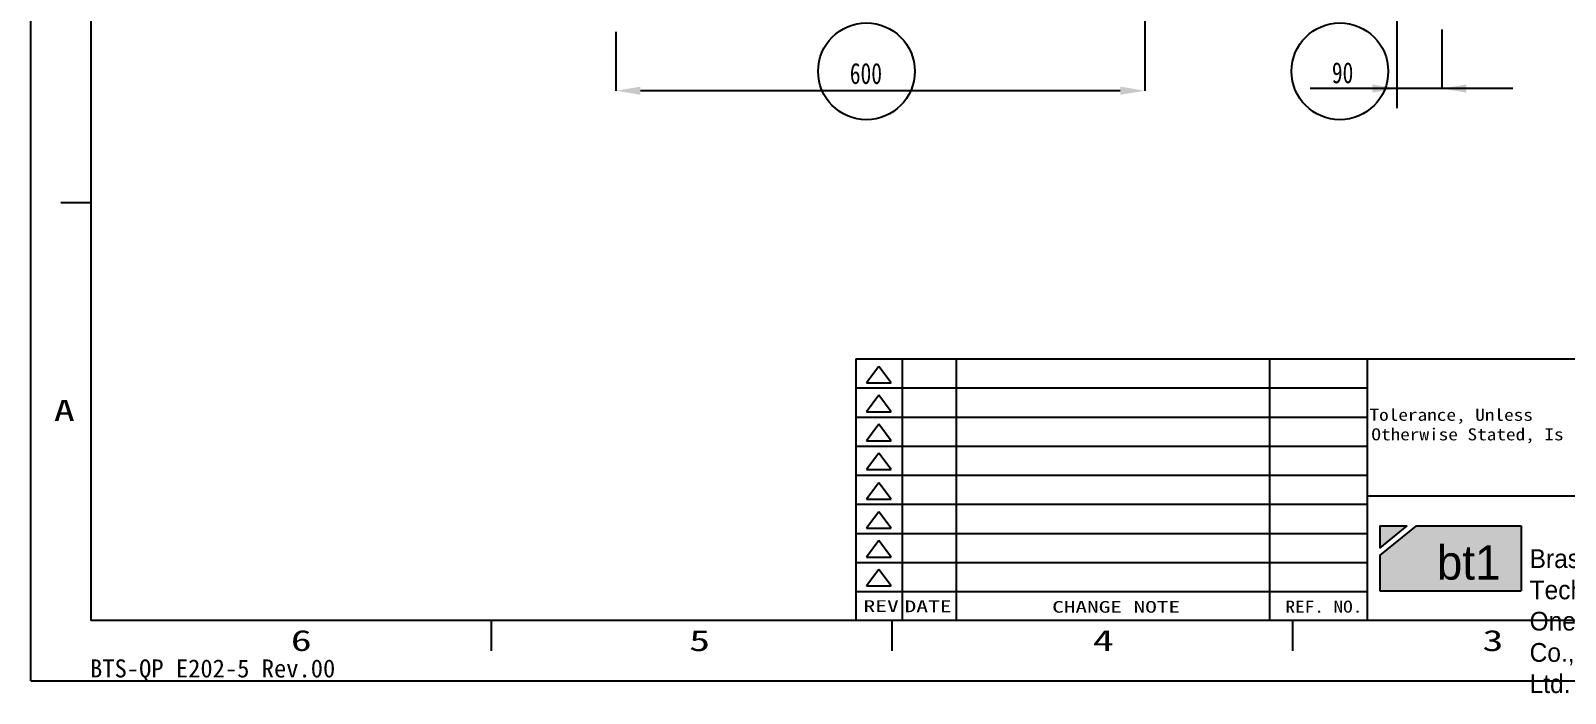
# Model space of a CAD drawing. Extents: x 0 to 951, y -2 to 427.
# Drawn here: x 0 to 255.4, y -2.1 to 108.1 of the extents above; entities that cross this region are included whole.
import ezdxf
from ezdxf.enums import TextEntityAlignment as Align

# ---------------------------------------------------------------- set-up
doc = ezdxf.new("R2010")
doc.units = 0
doc.header["$LTSCALE"] = 23.1
doc.header["$MEASUREMENT"] = 0
doc.layers.get('0').update_dxf_attribs({"linetype": 'CONTINUOUS'})
doc.layers.add('10', color=7, linetype='CONTINUOUS')
doc.styles.add('SLDTEXTSTYLE0', font='hyswlongfangsong.ttf')
doc.styles.add('TEXTSTYLE_0', font='txt', dxfattribs={"width": 0.8})

msp = doc.modelspace()

# ---------------------------------------------------------------- hatches: boundary and pattern name
for color, points in [(152, [(224.57, 25.77), (224.57, 22.05), (229.13, 25.77)]), (20, [(224.57, 20.81), (230.65, 25.77), (248.09, 25.77), (248.09, 14.97), (224.57, 14.97)])]:
    msp.add_hatch(color=color).paths.add_polyline_path(points)

# ---------------------------------------------------------------- linework, layer by layer
at = {"color": 7, "linetype": 'Continuous'}
for p, q in [((0, 0), (0, 297)), ((10, 287), (10, 10)), ((10, 79.5), (5, 79.5)), ((137.36, 53.53), (222.5, 53.53)), ((137.36, 53.53), (137.36, 10)), ((141.17, 52.29), (139.12, 49.55)), ((143.23, 49.55), (141.17, 52.29)), ((145.09, 10), (145.09, 53.53)), ((154.08, 10), (154.08, 53.53)), ((206.23, 10), (206.23, 53.53)), ((222.49, 53.53), (410, 53.53)), ((137.36, 48.69), (222.5, 48.69)), ((139.12, 49.55), (143.23, 49.55)), ((141.17, 47.47), (139.12, 44.73)), ((143.23, 44.73), (141.17, 47.47)), ((137.36, 43.86), (222.5, 43.86)), ((139.12, 44.73), (143.23, 44.73)), ((141.17, 42.65), (139.12, 39.9)), ((143.23, 39.9), (141.17, 42.65)), ((137.36, 39.02), (222.5, 39.02)), ((139.12, 39.9), (143.23, 39.9)), ((141.17, 37.85), (139.12, 35.11)), ((143.23, 35.11), (141.17, 37.85)), ((137.36, 34.18), (222.5, 34.18)), ((139.12, 35.11), (143.23, 35.11)), ((141.17, 32.94), (139.12, 30.2)), ((143.23, 30.2), (141.17, 32.94)), ((222.5, 30.74), (302.78, 30.74)), ((137.36, 29.35), (222.5, 29.35)), ((139.12, 30.2), (143.23, 30.2)), ((141.17, 28.12), (139.12, 25.38)), ((143.23, 25.38), (141.17, 28.12)), ((137.36, 24.51), (222.5, 24.51)), ((139.12, 25.38), (143.23, 25.38)), ((141.17, 23.3), (139.12, 20.56)), ((143.23, 20.56), (141.17, 23.3)), ((139.12, 20.56), (143.23, 20.56)), ((137.36, 19.67), (222.5, 19.67)), ((141.17, 18.51), (139.12, 15.77)), ((143.23, 15.77), (141.17, 18.51)), ((139.12, 15.77), (143.23, 15.77)), ((137.36, 14.84), (222.5, 14.84)), ((76.67, 10), (76.67, 5)), ((143.33, 10), (143.33, 5)), ((210, 10), (210, 5)), ((0, 0), (420, 0))]:
    msp.add_line(p, q, dxfattribs=at)
at = {"linetype": 'Continuous'}
for p, q in [((222.5, 10), (222.5, 53.53)), ((410, 10), (10, 10))]:
    msp.add_line(p, q, dxfattribs=at)
for p, q in [((224.57, 25.77), (229.13, 25.77)), ((224.57, 25.77), (224.57, 22.05)), ((224.57, 22.05), (229.13, 25.77)), ((224.57, 20.81), (230.65, 25.77)), ((230.65, 25.77), (248.09, 25.77)), ((248.09, 25.77), (248.09, 14.97)), ((224.57, 20.81), (224.57, 14.97)), ((224.57, 14.97), (248.09, 14.97))]:
    msp.add_line(p, q)
at = {"color": 1}
for centre in [(139.11, 101.36), (217.91, 101.36)]:
    msp.add_circle(centre, 8.05, dxfattribs=at)
at = {"layer": '10'}
for p, q in [((185.42, 116), (185.42, 98.13)), ((227.38, 113.11), (227.38, 95.24)), ((97.42, 107.92), (97.42, 98.13)), ((234.88, 108.3), (234.88, 98.5)), ((181.34, 98.13), (101.5, 98.13)), ((246.68, 98.5), (212.95, 98.5))]:
    msp.add_line(p, q, dxfattribs=at)
for points in [[(101.5, 98.81), (101.5, 97.45), (97.42, 98.13)], [(181.34, 97.45), (181.34, 98.81), (185.42, 98.13)], [(223.3, 97.82), (223.3, 99.18), (227.38, 98.5)], [(238.96, 99.18), (238.96, 97.82), (234.88, 98.5)]]:
    msp.add_solid(points, dxfattribs=at)

# ---------------------------------------------------------------- texts
at = {"color": 7, "linetype": 'Continuous', "style": 'TEXTSTYLE_0'}
for s, height, width, p, p2 in [('A', 3.5, 1.5, (3.85, 43.21), (7.35, 43.21)), ('Tolerance, Unless', 2, 0.896703, (222.84, 43.23), (250.04, 43.23)), ('Otherwise Stated, Is', 2, 0.880734, (223.15, 39.98), (255.15, 39.98)), ('REV', 1.959, 1, (138.62, 11.44), (144.49, 11.44)), ('DATE', 1.959, 1.090909, (145.45, 11.4), (153.28, 11.4)), ('CHANGE NOTE', 1.9346, 1.03125, (170.03, 11.32), (191.31, 11.32)), ('REF. NO.', 2, 1.010526, (208.85, 11.33), (221.65, 11.33)), ('6', 3.5, 1.5, (43.29, 4.94), (46.79, 4.94)), ('5', 3.5, 1.5, (109.6, 4.94), (113.1, 4.94)), ('4', 3.5, 1.5, (176.79, 4.94), (180.29, 4.94)), ('3', 3.5, 1.5, (241.64, 4.94), (245.14, 4.94))]:
    msp.add_text(s, height=height, dxfattribs=dict(at, width=width)).set_placement(p, p2, align=Align.FIT)
at = {"color": 7}
msp.add_text('BTS-QP E202-5 Rev.00', height=3, dxfattribs=at).set_placement((9.88, 0.55))
at = {"attachment_point": 1}
for s, insert, char_height, width in [('{\\f한컴 윤고딕 230|b0|i0|c0|p0;bt1}', (234.05, 22.52), 5.7, 0.3165), ('{\\fHY신명조|b0|i0|c0|p0;Brass Tech One Co., Ltd.}', (249.49, 21.87), 3.1185, 0.1634)]:
    msp.add_mtext(s, dxfattribs=dict(at, insert=insert, char_height=char_height, width=width))
at = {"layer": '10', "char_height": 3.5, "attachment_point": 2, "style": 'SLDTEXTSTYLE0'}
for s, insert in [('\\A1;{600}', (139.02, 102.76)), ('{90}', (218.36, 102.88))]:
    msp.add_mtext(s, dxfattribs=dict(at, insert=insert))

doc.saveas('drawing.dxf')
